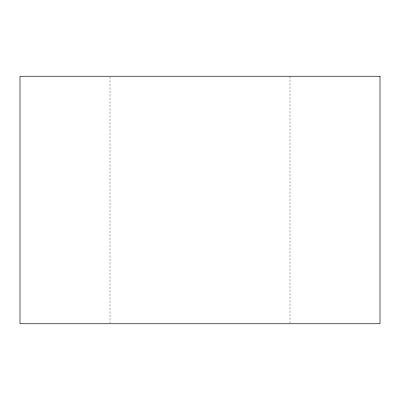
<?xml version="1.0" encoding="UTF-8"?>
<svg xmlns="http://www.w3.org/2000/svg" width="400" height="400" viewBox="0 0 400 400"><rect width="100%" height="100%" fill="white"/><g stroke="black" fill="none" stroke-linecap="round" stroke-linejoin="round"><path stroke-width="0.3" stroke-dasharray="2 1.5" d="M290 76.25L290 323.125M110 76.875L110 323.125"/><path stroke-width="0.6" d="M380 76.25L20 76.25L20 323.75L380 323.75L380 76.25"/></g></svg>
